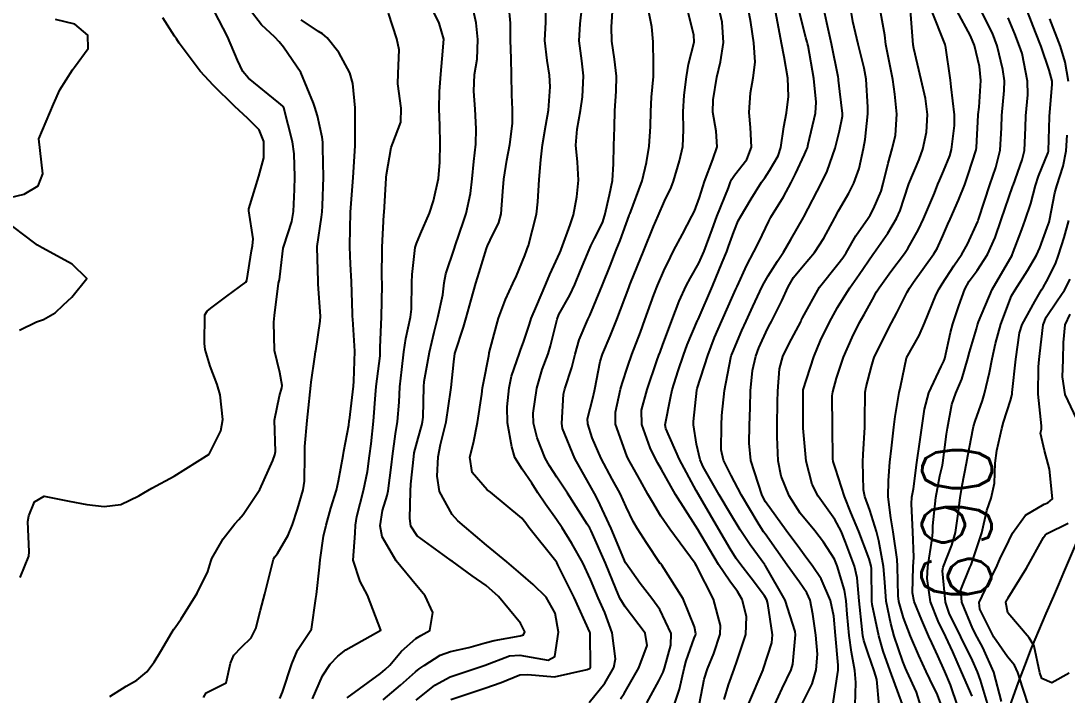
# Model space of a CAD drawing. Header units: metres. Extents: x 292545 to 299085, y 7450245 to 7463078.
# Drawn here: x 296047.2 to 296107.3, y 7458339.2 to 7458377.9 of the extents above; entities that cross this region are included whole.
import ezdxf
from ezdxf.enums import TextEntityAlignment as Align

# ---------------------------------------------------------------- set-up
doc = ezdxf.new("R2010")
doc.units = ezdxf.units.M
for name, color, linetype in [('Cotas', 45, 'Continuous'), ('Curvas de Nivel 1m', 11, 'Continuous'), ('Curvas de Nivel 5m', 15, 'Continuous'), ('Vias Primárias', 230, 'Continuous')]:
    doc.layers.add(name, color=color, linetype=linetype)
doc.styles.add('Style-STANDARD', font='STANDARD.shx')

msp = doc.modelspace()

# ---------------------------------------------------------------- linework, layer by layer
at = {"layer": 'Curvas de Nivel 1m', "flags": 128}
for points, elevation in [([(296068.024, 7458338.908), (296069.005, 7458339.755), (296069.869, 7458340.518), (296070.08, 7458340.679), (296070.377, 7458340.885), (296071.293, 7458341.462), (296071.881, 7458341.676), (296072.944, 7458341.915), (296073.886, 7458342.172), (296074.402, 7458342.321), (296075.891, 7458342.591), (296076.076, 7458342.633), (296076.152, 7458342.817), (296075.9, 7458343.306), (296074.65, 7458344.833), (296073.929, 7458345.477), (296073.122, 7458346.039), (296071.98, 7458346.869), (296071.943, 7458346.895), (296071.87, 7458346.945), (296069.964, 7458348.323), (296069.599, 7458348.894), (296069.552, 7458349.319), (296069.58, 7458350.894), (296069.599, 7458351.292), (296069.771, 7458352.892), (296069.808, 7458353.1), (296070.029, 7458353.95), (296070.24, 7458354.688), (296070.286, 7458354.888), (296070.318, 7458355.158), (296070.346, 7458356.886), (296070.372, 7458357.191), (296070.675, 7458358.881), (296070.949, 7458360.029), (296071.167, 7458360.874), (296071.443, 7458362.187), (296071.528, 7458362.869), (296071.62, 7458363.389), (296072.118, 7458364.861), (296072.164, 7458365.001), (296072.633, 7458366.401), (296072.778, 7458366.854), (296073.033, 7458368.013), (296073.123, 7458368.851), (296073.219, 7458369.849), (296073.34, 7458370.849), (296073.359, 7458371.732), (296073.296, 7458372.85), (296073.234, 7458373.879), (296073.274, 7458374.85), (296073.413, 7458375.722), (296073.452, 7458376.849), (296073.353, 7458377.809), (296073.137, 7458378.852)], 671), ([(296069.913, 7458338.889), (296070.994, 7458339.746), (296071.866, 7458340.218), (296073.703, 7458340.843), (296073.874, 7458340.902), (296075.27, 7458341.435), (296075.879, 7458341.467), (296077.494, 7458341.187), (296077.879, 7458341.393), (296078.091, 7458342.797), (296077.909, 7458343.885), (296077.375, 7458344.798), (296076.646, 7458345.525), (296075.936, 7458346.136), (296075.126, 7458346.828), (296073.957, 7458347.796), (296072.696, 7458348.859), (296072.31, 7458349.198), (296071.98, 7458349.559), (296071.25, 7458350.877), (296071.114, 7458351.767), (296071.177, 7458352.878), (296071.315, 7458353.586), (296071.637, 7458354.874), (296071.913, 7458356.714), (296071.928, 7458356.862), (296072.078, 7458358.327), (296072.134, 7458358.808), (296072.146, 7458358.859), (296072.631, 7458360.329), (296072.786, 7458360.853), (296073.082, 7458361.892), (296073.345, 7458362.848), (296073.527, 7458363.461), (296073.962, 7458364.842), (296074.016, 7458364.99), (296074.168, 7458365.317), (296074.665, 7458366.348), (296074.794, 7458366.834), (296074.9, 7458368.129), (296074.959, 7458368.832), (296075.127, 7458369.923), (296075.289, 7458370.829), (296075.447, 7458372.03), (296075.458, 7458372.828), (296075.403, 7458373.687), (296075.382, 7458374.829), (296075.366, 7458375.75), (296075.325, 7458376.83), (296075.337, 7458377.805), (296075.229, 7458378.831)], 672), ([(296071.897, 7458338.913), (296073.86, 7458339.569), (296074.792, 7458339.903), (296075.868, 7458340.348), (296076.328, 7458340.356), (296077.867, 7458340.229), (296079.745, 7458340.646), (296079.872, 7458340.696), (296079.915, 7458340.727), (296079.929, 7458340.769), (296079.905, 7458342.757), (296079.893, 7458342.796), (296078.994, 7458344.779), (296078.061, 7458346.67), (296078, 7458346.789), (296077.944, 7458346.875), (296076.393, 7458348.814), (296076.216, 7458349.057), (296075.978, 7458349.347), (296074.177, 7458350.838), (296073.994, 7458350.983), (296073.122, 7458351.971), (296072.999, 7458352.855), (296073.2, 7458353.678), (296073.447, 7458354.849), (296073.679, 7458356.466), (296073.733, 7458356.843), (296073.778, 7458357.131), (296074.081, 7458358.671), (296074.108, 7458358.814), (296074.114, 7458358.84), (296074.524, 7458360.419), (296074.644, 7458360.835), (296075.04, 7458361.914), (296075.47, 7458362.827), (296075.688, 7458363.277), (296076.157, 7458364.442), (296076.26, 7458364.72), (296076.295, 7458364.818), (296076.373, 7458365.025), (296076.82, 7458366.81), (296076.905, 7458367.524), (296076.988, 7458368.808), (296077.086, 7458369.941), (296077.169, 7458370.806), (296077.366, 7458371.925), (296077.521, 7458372.801), (296077.608, 7458374.142), (296077.576, 7458374.8), (296077.44, 7458375.648), (296077.307, 7458376.805), (296077.368, 7458377.859), (296077.368, 7458378.804)], 673), ([(296079.853, 7458338.759), (296080.758, 7458339.867), (296081.274, 7458340.756), (296081.368, 7458341.265), (296081.169, 7458342.757), (296080.755, 7458343.917), (296080.366, 7458344.766), (296079.933, 7458345.828), (296079.496, 7458346.774), (296078.858, 7458347.882), (296078.303, 7458348.787), (296077.978, 7458349.262), (296077.337, 7458350.151), (296076.905, 7458350.806), (296076.552, 7458351.365), (296076.006, 7458352.156), (296075.589, 7458352.824), (296075.406, 7458353.442), (296075.161, 7458354.829), (296075.138, 7458355.744), (296075.256, 7458356.828), (296075.395, 7458357.502), (296075.845, 7458358.822), (296075.908, 7458358.999), (296076.093, 7458359.515), (296076.42, 7458360.504), (296076.531, 7458360.814), (296076.835, 7458361.524), (296077.364, 7458362.802), (296077.586, 7458363.354), (296078.16, 7458364.594), (296078.219, 7458364.732), (296078.243, 7458364.789), (296078.761, 7458366.2), (296078.953, 7458366.782), (296079.15, 7458367.824), (296079.234, 7458368.78), (296079.184, 7458369.815), (296079.093, 7458370.781), (296079.16, 7458371.699), (296079.358, 7458372.779), (296079.472, 7458373.567), (296079.534, 7458374.777), (296079.427, 7458375.637), (296079.278, 7458376.78), (296079.34, 7458377.753), (296079.448, 7458378.779)], 674), ([(296083.163, 7458338.73), (296083.866, 7458339.99), (296084.104, 7458340.484), (296084.183, 7458340.717), (296084.552, 7458342.048), (296084.562, 7458342.713), (296083.914, 7458344.099), (296083.454, 7458344.727), (296082.789, 7458345.595), (296081.962, 7458346.75), (296081.943, 7458346.782), (296081.116, 7458348.759), (296080.349, 7458350.407), (296080.168, 7458350.768), (296079.996, 7458351.073), (296079.034, 7458352.78), (296078.325, 7458354.501), (296078.28, 7458354.788), (296078.376, 7458356.47), (296078.448, 7458356.786), (296078.856, 7458358.001), (296079.052, 7458358.78), (296079.278, 7458359.596), (296079.781, 7458360.773), (296079.886, 7458361.001), (296080.121, 7458361.541), (296080.614, 7458362.765), (296081.054, 7458363.857), (296081.411, 7458364.758), (296081.626, 7458365.298), (296082.156, 7458366.75), (296082.16, 7458366.773), (296082.184, 7458366.823), (296082.893, 7458368.74), (296083.154, 7458369.796), (296083.303, 7458370.729), (296083.383, 7458371.867), (296083.389, 7458372.729), (296083.442, 7458373.547), (296083.552, 7458374.727), (296083.557, 7458375.454), (296083.533, 7458376.728), (296083.453, 7458377.587), (296083.218, 7458378.731)], 676), ([(296084.77, 7458338.711), (296085.046, 7458339.524), (296085.32, 7458340.706), (296085.431, 7458341.15), (296085.89, 7458342.445), (296085.965, 7458342.627), (296085.976, 7458342.699), (296085.899, 7458343.098), (296085.251, 7458344.707), (296084.022, 7458346.639), (296083.964, 7458346.72), (296083.943, 7458346.748), (296083.142, 7458347.919), (296082.625, 7458348.74), (296082.39, 7458349.157), (296081.985, 7458350.005), (296081.628, 7458350.754), (296081.171, 7458351.589), (296080.546, 7458352.765), (296080.031, 7458353.958), (296079.777, 7458354.773), (296079.767, 7458355.052), (296080.058, 7458356.239), (296080.16, 7458356.671), (296080.181, 7458356.769), (296080.495, 7458358.349), (296080.626, 7458358.765), (296081.06, 7458359.798), (296081.447, 7458360.757), (296082.131, 7458362.576), (296082.198, 7458362.749), (296082.236, 7458362.851), (296082.991, 7458364.738), (296083.555, 7458366.107), (296083.817, 7458366.725), (296084.191, 7458367.565), (296084.565, 7458368.35), (296084.704, 7458368.715), (296085.052, 7458369.88), (296085.235, 7458370.71), (296085.28, 7458371.672), (296085.246, 7458372.71), (296085.314, 7458373.658), (296085.438, 7458374.708), (296085.56, 7458375.431), (296085.887, 7458376.704), (296085.877, 7458377.135), (296085.468, 7458378.709)], 677), ([(296086.195, 7458338.697), (296086.466, 7458340.095), (296086.645, 7458340.692), (296087.01, 7458341.561), (296087.374, 7458342.685), (296087.403, 7458343.183), (296087.006, 7458344.689), (296086.03, 7458346.611), (296085.97, 7458346.7), (296085.943, 7458346.742), (296084.482, 7458348.715), (296083.974, 7458349.465), (296083.503, 7458350.242), (296083.229, 7458350.731), (296082.789, 7458351.526), (296082.097, 7458352.749), (296082.015, 7458352.92), (296081.376, 7458354.757), (296081.367, 7458355.44), (296081.655, 7458356.754), (296081.742, 7458357.078), (296082.076, 7458358.086), (296082.31, 7458358.747), (296082.797, 7458360.045), (296083.059, 7458360.736), (296083.576, 7458362.177), (296083.783, 7458362.725), (296084.141, 7458363.57), (296084.518, 7458364.348), (296084.709, 7458364.714), (296085.208, 7458365.669), (296085.756, 7458366.704), (296085.897, 7458366.992), (296086.194, 7458367.77), (296086.48, 7458368.696), (296086.951, 7458369.96), (296087.214, 7458370.685), (296087.153, 7458371.597), (296086.961, 7458372.689), (296086.97, 7458373.399), (296087.18, 7458374.686), (296087.393, 7458375.577), (296087.567, 7458376.681), (296087.496, 7458377.863), (296087.312, 7458378.685)], 678), ([(296087.609, 7458338.929), (296087.864, 7458339.758), (296088.179, 7458340.675), (296088.366, 7458341.161), (296088.85, 7458342.666), (296088.889, 7458343.685), (296088.64, 7458344.669), (296088.383, 7458345.129), (296087.933, 7458345.723), (296087.283, 7458346.687), (296086.28, 7458348.377), (296086.095, 7458348.699), (296085.966, 7458348.906), (296084.816, 7458350.712), (296084.007, 7458352.142), (296083.802, 7458352.514), (296083.688, 7458352.725), (296083.365, 7458353.388), (296082.875, 7458354.738), (296082.87, 7458355.557), (296083.18, 7458356.733), (296083.749, 7458358.394), (296083.866, 7458358.723), (296083.926, 7458358.882), (296084.092, 7458359.318), (296084.475, 7458360.348), (296084.605, 7458360.715), (296085.024, 7458361.811), (296085.435, 7458362.707), (296085.684, 7458363.158), (296086.146, 7458363.994), (296086.466, 7458364.695), (296086.921, 7458365.939), (296087.199, 7458366.685), (296087.859, 7458368.334), (296087.977, 7458368.673), (296088.048, 7458368.83), (296088.209, 7458369.051), (296088.917, 7458369.969), (296089.173, 7458370.661), (296089.115, 7458371.791), (296089.049, 7458372.662), (296089.123, 7458373.802), (296089.274, 7458374.66), (296089.39, 7458375.555), (296089.309, 7458376.66), (296089.139, 7458377.838), (296088.994, 7458378.663)], 679), ([(296090.522, 7458338.643), (296090.945, 7458339.557), (296091.451, 7458340.634), (296091.548, 7458340.961), (296091.714, 7458342.632), (296091.699, 7458342.829), (296091.115, 7458344.638), (296089.982, 7458346.61), (296089.956, 7458346.65), (296089.943, 7458346.665), (296089.104, 7458347.812), (296088.532, 7458348.671), (296087.977, 7458349.588), (296087.332, 7458350.687), (296086.406, 7458352.299), (296086.235, 7458352.698), (296086.027, 7458353.606), (296085.851, 7458354.702), (296085.847, 7458354.9), (296086.037, 7458356.7), (296086.041, 7458356.722), (296086.064, 7458356.793), (296086.673, 7458358.691), (296087.063, 7458359.721), (296087.472, 7458360.68), (296088.128, 7458362.154), (296088.289, 7458362.511), (296088.36, 7458362.668), (296088.914, 7458363.894), (296089.323, 7458364.658), (296089.611, 7458365.206), (296090.18, 7458366.422), (296090.255, 7458366.576), (296090.296, 7458366.649), (296091.017, 7458367.82), (296091.467, 7458368.637), (296091.714, 7458369.131), (296092.227, 7458370.247), (296092.347, 7458370.513), (296092.391, 7458370.628), (296092.446, 7458370.838), (296092.857, 7458372.621), (296092.892, 7458373.253), (296092.759, 7458374.623), (296092.428, 7458376.502), (296092.4, 7458376.629), (296092.382, 7458376.707), (296092.306, 7458376.969), (296091.873, 7458378.635)], 681), ([(296052.311, 7458339.095), (296053.25, 7458339.695), (296053.862, 7458340.037), (296054.434, 7458340.508), (296054.856, 7458341.07), (296055.247, 7458341.702), (296055.899, 7458342.816), (296055.994, 7458342.966), (296056.058, 7458343.058), (296056.405, 7458343.55), (296057.333, 7458345.039), (296057.935, 7458346.285), (296058.114, 7458346.855), (296058.178, 7458347.028), (296058.818, 7458348.164), (296059.489, 7458349.015), (296059.722, 7458349.266), (296059.978, 7458349.556), (296060.923, 7458350.996), (296061.682, 7458352.657), (296061.802, 7458352.983), (296061.824, 7458353.175), (296061.778, 7458354.984), (296062.057, 7458356.379), (296062.203, 7458356.837), (296062.211, 7458356.979), (296062.074, 7458357.715), (296061.771, 7458358.985), (296061.735, 7458360.611), (296061.771, 7458360.985), (296061.998, 7458362.849), (296062.048, 7458362.981), (296062.069, 7458363.046), (296062.144, 7458363.717), (296062.277, 7458364.863), (296062.302, 7458364.979), (296062.763, 7458366.388), (296062.866, 7458366.973), (296062.926, 7458368.242), (296062.936, 7458368.973), (296062.908, 7458370.288), (296062.813, 7458370.974), (296062.305, 7458372.927), (296062.285, 7458372.98), (296062.254, 7458373.026), (296062.026, 7458373.214), (296060.277, 7458374.643), (296059.964, 7458375.013), (296059.645, 7458375.661), (296059.072, 7458377.022), (296058.317, 7458378.467)], 666), ([(296057.697, 7458339.032), (296057.856, 7458339.308), (296059.006, 7458339.874), (296059.254, 7458341.016), (296059.431, 7458341.463), (296059.887, 7458341.933), (296060.426, 7458342.471), (296060.708, 7458342.998), (296060.969, 7458344.05), (296061.218, 7458344.991), (296061.634, 7458346.679), (296061.711, 7458346.983), (296061.8, 7458347.127), (296061.948, 7458347.317), (296062.567, 7458348.371), (296062.813, 7458348.972), (296063.096, 7458349.854), (296063.416, 7458350.966), (296063.493, 7458351.47), (296063.521, 7458352.965), (296063.521, 7458353.465), (296063.645, 7458354.964), (296063.695, 7458355.315), (296063.855, 7458356.962), (296063.875, 7458357.153), (296064.088, 7458358.621), (296064.138, 7458358.914), (296064.149, 7458358.959), (296064.407, 7458360.659), (296064.412, 7458360.957), (296064.292, 7458362.797), (296064.287, 7458362.958), (296064.224, 7458364.898), (296064.226, 7458364.959), (296064.483, 7458366.654), (296064.511, 7458366.957), (296064.531, 7458367.299), (296064.585, 7458368.954), (296064.551, 7458370.633), (296064.544, 7458370.955), (296064.52, 7458371.24), (296064.248, 7458372.475), (296064.101, 7458372.962), (296064.022, 7458373.197), (296063.291, 7458374.97), (296062.297, 7458376.409), (296062.046, 7458376.729), (296061.791, 7458376.988), (296061.02, 7458377.709), (296060.319, 7458378.621)], 667), ([(296063.963, 7458338.959), (296064.537, 7458340.283), (296064.972, 7458340.949), (296065.408, 7458341.416), (296065.881, 7458341.773), (296067.893, 7458342.91), (296067.114, 7458344.922), (296066.704, 7458345.702), (296066.298, 7458346.935), (296066.412, 7458348.488), (296066.428, 7458348.933), (296066.496, 7458349.45), (296066.896, 7458350.926), (296067.116, 7458352.036), (296067.239, 7458352.922), (296067.325, 7458353.619), (296067.457, 7458354.919), (296067.574, 7458356.433), (296067.621, 7458356.917), (296067.839, 7458358.672), (296067.849, 7458358.914), (296067.852, 7458359.148), (296067.928, 7458360.913), (296067.958, 7458362.74), (296067.955, 7458362.913), (296067.949, 7458363.1), (296067.963, 7458364.913), (296068.059, 7458366.789), (296068.068, 7458366.912), (296068.182, 7458368.889), (296068.184, 7458368.91), (296068.185, 7458368.929), (296068.206, 7458369.101), (296068.481, 7458370.656), (296068.566, 7458370.907), (296069.041, 7458372.106), (296069.057, 7458372.902), (296068.864, 7458374.307), (296068.882, 7458374.904), (296068.941, 7458376.256), (296068.795, 7458376.905), (296068.317, 7458378.366)], 669), ([(296092.079, 7458338.628), (296092.67, 7458339.817), (296092.905, 7458340.62), (296092.974, 7458341.527), (296092.887, 7458342.62), (296092.71, 7458343.823), (296092.547, 7458344.624), (296092.359, 7458345.055), (296091.933, 7458345.662), (296091.227, 7458346.637), (296089.961, 7458348.449), (296089.878, 7458348.567), (296089.821, 7458348.652), (296089.565, 7458349.06), (296088.604, 7458350.671), (296088.394, 7458351.072), (296088.004, 7458351.795), (296087.572, 7458352.684), (296087.443, 7458353.265), (296087.458, 7458354.686), (296087.485, 7458355.25), (296087.624, 7458356.684), (296087.988, 7458358.577), (296088.015, 7458358.671), (296088.034, 7458358.72), (296088.086, 7458358.845), (296088.635, 7458360.135), (296088.868, 7458360.662), (296089.267, 7458361.513), (296089.793, 7458362.653), (296089.91, 7458362.877), (296090.139, 7458363.271), (296090.679, 7458364.114), (296091.024, 7458364.641), (296091.444, 7458365.357), (296092.166, 7458366.63), (296092.183, 7458366.663), (296093.205, 7458368.615), (296093.526, 7458369.297), (296093.992, 7458370.604), (296094.243, 7458371.609), (296094.407, 7458372.443), (296094.413, 7458372.598), (296094.266, 7458373.87), (296094.186, 7458374.516), (296094.174, 7458374.601), (296094.156, 7458374.72), (296093.786, 7458376.608), (296093.518, 7458377.815), (296093.329, 7458378.615)], 682), ([(296093.862, 7458338.601), (296094.158, 7458340.606), (296094.157, 7458340.887), (296094.005, 7458342.608), (296093.909, 7458343.71), (296093.73, 7458344.612), (296093.181, 7458345.857), (296092.673, 7458346.619), (296092.357, 7458347.033), (296091.952, 7458347.574), (296091.179, 7458348.638), (296089.987, 7458350.278), (296089.793, 7458350.653), (296089.345, 7458351.999), (296089.144, 7458352.663), (296089.043, 7458353.649), (296089.072, 7458354.665), (296089.097, 7458355.708), (296089.132, 7458356.664), (296089.246, 7458357.834), (296089.422, 7458358.657), (296089.603, 7458359.143), (296090.106, 7458360.219), (296090.253, 7458360.506), (296090.333, 7458360.648), (296090.932, 7458361.835), (296091.288, 7458362.638), (296091.598, 7458363.176), (296092.145, 7458363.846), (296092.794, 7458364.62), (296093.335, 7458365.443), (296093.967, 7458366.603), (296094.187, 7458367.003), (296094.766, 7458368.026), (296095.052, 7458368.592), (296095.362, 7458369.442), (296095.622, 7458370.586), (296095.71, 7458371.114), (296095.859, 7458372.584), (296095.866, 7458372.974), (296095.762, 7458374.585), (296095.659, 7458375.21), (296095.312, 7458376.59), (296095.011, 7458377.898), (296094.883, 7458378.594)], 683), ([(296095.132, 7458338.591), (296095.182, 7458339.906), (296095.126, 7458340.591), (296094.931, 7458341.642), (296094.792, 7458342.597), (296094.682, 7458343.828), (296094.612, 7458344.6), (296094.524, 7458345.197), (296094.113, 7458346.598), (296093.947, 7458346.983), (296093.319, 7458347.972), (296092.814, 7458348.617), (296091.978, 7458349.636), (296091.337, 7458350.637), (296090.889, 7458351.756), (296090.717, 7458352.643), (296090.656, 7458354.021), (296090.662, 7458354.644), (296090.671, 7458356.03), (296090.687, 7458356.644), (296090.798, 7458357.921), (296090.985, 7458358.641), (296091.342, 7458359.39), (296092.014, 7458360.631), (296092.044, 7458360.7), (296092.115, 7458360.867), (296093.093, 7458362.616), (296094.146, 7458363.946), (296094.437, 7458364.311), (296094.615, 7458364.595), (296095.176, 7458365.582), (296095.89, 7458366.583), (296096.009, 7458366.757), (296096.188, 7458367.12), (296096.629, 7458368.145), (296096.756, 7458368.574), (296097.036, 7458369.756), (296097.262, 7458370.57), (296097.447, 7458371.362), (296097.531, 7458372.567), (296097.425, 7458373.723), (296097.295, 7458374.565), (296097.055, 7458375.805), (296096.906, 7458376.571), (296096.834, 7458377.098), (296096.579, 7458378.576)], 684), ([(296097.854, 7458338.634), (296097.158, 7458340.567), (296096.756, 7458341.7), (296096.496, 7458342.574), (296096.108, 7458344.39), (296096.09, 7458344.578), (296096.073, 7458346.447), (296096.06, 7458346.579), (296095.947, 7458347.003), (296095.352, 7458348.586), (296094.89, 7458349.68), (296094.531, 7458350.595), (296094.009, 7458352.205), (296093.903, 7458352.493), (296093.875, 7458352.602), (296093.859, 7458352.758), (296093.833, 7458354.603), (296093.825, 7458356.368), (296093.853, 7458356.603), (296094.071, 7458357.383), (296094.369, 7458358.308), (296094.472, 7458358.596), (296094.96, 7458359.732), (296095.391, 7458360.587), (296095.65, 7458361.052), (296096.126, 7458361.906), (296096.363, 7458362.345), (296096.51, 7458362.576), (296097.19, 7458363.522), (296097.977, 7458364.562), (296098.048, 7458364.668), (296098.157, 7458364.842), (296098.779, 7458365.946), (296099.067, 7458366.547), (296099.688, 7458368.028), (296099.892, 7458368.535), (296099.982, 7458368.757), (296100.214, 7458369.283), (296100.574, 7458370.18), (296100.667, 7458370.526), (296100.849, 7458371.922), (296100.847, 7458372.524), (296100.661, 7458374.134), (296100.615, 7458374.527), (296100.326, 7458376.506), (296100.318, 7458376.53), (296100.303, 7458376.577), (296099.517, 7458378.538)], 686), ([(296098.902, 7458338.544), (296098.659, 7458339.346), (296098.112, 7458340.556), (296098.039, 7458340.722), (296097.878, 7458341.106), (296097.382, 7458342.565), (296097.179, 7458343.292), (296096.924, 7458344.57), (296096.844, 7458345.661), (296096.771, 7458346.572), (296096.492, 7458348.04), (296096.362, 7458348.576), (296095.981, 7458349.806), (296095.701, 7458350.583), (296095.61, 7458350.971), (296095.575, 7458352.584), (296095.591, 7458353.013), (296095.69, 7458354.584), (296095.699, 7458354.931), (296095.716, 7458356.583), (296095.764, 7458356.885), (296096.078, 7458358.056), (296096.189, 7458358.472), (296096.229, 7458358.579), (296096.843, 7458359.831), (296097.227, 7458360.569), (296097.534, 7458361.15), (296098.131, 7458362.344), (296098.253, 7458362.558), (296098.486, 7458362.904), (296099.666, 7458364.537), (296099.845, 7458364.847), (296100.168, 7458365.567), (296100.463, 7458366.242), (296100.595, 7458366.526), (296101.083, 7458367.632), (296101.432, 7458368.518), (296101.635, 7458369.092), (296102.084, 7458370.511), (296102.105, 7458370.641), (296102.207, 7458372.51), (296102.211, 7458372.553), (296102.258, 7458372.969), (296102.352, 7458374.509), (296102.285, 7458375.311), (296101.99, 7458376.513), (296101.762, 7458377.061), (296100.976, 7458378.523)], 687), ([(296100.116, 7458338.527), (296099.859, 7458339.185), (296099.431, 7458340.099), (296099.22, 7458340.54), (296098.795, 7458341.459), (296098.309, 7458342.554), (296097.909, 7458343.615), (296097.646, 7458344.563), (296097.615, 7458344.875), (296097.575, 7458346.564), (296097.545, 7458346.966), (296097.323, 7458348.566), (296097.188, 7458349.355), (296097.043, 7458350.569), (296097.06, 7458351.512), (296097.138, 7458352.569), (296097.227, 7458353.366), (296097.361, 7458354.567), (296097.433, 7458355.182), (296097.671, 7458356.564), (296097.742, 7458356.887), (296098.083, 7458358.56), (296098.806, 7458359.846), (296099.114, 7458360.545), (296099.79, 7458362.196), (296099.962, 7458362.533), (296100.136, 7458362.816), (296100.816, 7458363.853), (296101.265, 7458364.519), (296101.583, 7458365.094), (296102.181, 7458366.405), (296102.212, 7458366.48), (296102.222, 7458366.509), (296102.242, 7458366.567), (296102.875, 7458368.5), (296103.225, 7458369.507), (296103.461, 7458370.491), (296103.543, 7458371.787), (296103.572, 7458372.49), (296103.696, 7458373.918), (296103.715, 7458374.488), (296103.632, 7458375.14), (296103.305, 7458376.495), (296103.029, 7458377.218), (296102.381, 7458378.509)], 688), ([(296101.043, 7458338.518), (296100.615, 7458339.769), (296100.282, 7458340.526), (296099.882, 7458341.433), (296099.537, 7458342.183), (296099.38, 7458342.538), (296098.967, 7458343.484), (296098.529, 7458344.551), (296098.435, 7458345.059), (296098.476, 7458346.552), (296098.502, 7458347.106), (296098.46, 7458348.553), (296098.382, 7458350.16), (296098.403, 7458350.554), (296098.482, 7458351.037), (296098.684, 7458352.55), (296098.844, 7458353.734), (296098.962, 7458354.546), (296099.121, 7458355.611), (296099.374, 7458356.54), (296100.078, 7458358.071), (296100.232, 7458358.378), (296100.281, 7458358.528), (296100.614, 7458360.017), (296100.753, 7458360.524), (296101.091, 7458361.553), (296101.44, 7458362.517), (296101.69, 7458362.962), (296102.144, 7458363.574), (296102.738, 7458364.501), (296103.179, 7458365.483), (296103.531, 7458366.49), (296104.203, 7458368.44), (296104.212, 7458368.471), (296104.742, 7458369.951), (296104.865, 7458370.474), (296104.925, 7458371.791), (296104.946, 7458372.473), (296105.053, 7458373.684), (296105.04, 7458374.472), (296104.724, 7458376.048), (296104.583, 7458376.477), (296104.31, 7458377.189), (296103.934, 7458378.1)], 689), ([(296107.397, 7458374.449), (296107.195, 7458375.546), (296106.927, 7458376.454), (296106.319, 7458378.045)], 691), ([(296046.19, 7458367.672), (296047.383, 7458367.97), (296048.196, 7458368.444), (296048.454, 7458369.146), (296048.233, 7458371.15), (296049.073, 7458373.138), (296049.436, 7458373.962), (296050.16, 7458375.122), (296050.284, 7458375.262), (296051.064, 7458376.343), (296051.047, 7458377.113), (296050.309, 7458377.744), (296049.185, 7458378.011)], 664), ([(296062.088, 7458338.986), (296062.225, 7458339.353), (296062.773, 7458340.971), (296063.098, 7458341.755), (296063.903, 7458342.96), (296064.154, 7458344.723), (296064.189, 7458344.957), (296064.367, 7458346.527), (296064.396, 7458346.955), (296064.599, 7458348.318), (296064.743, 7458348.952), (296065.013, 7458349.919), (296065.327, 7458350.947), (296065.448, 7458351.496), (296065.713, 7458352.943), (296065.761, 7458353.198), (296066.039, 7458354.694), (296066.069, 7458354.913), (296066.072, 7458354.94), (296066.075, 7458354.971), (296066.31, 7458356.936), (296066.341, 7458357.211), (296066.386, 7458358.935), (296066.268, 7458360.78), (296066.262, 7458360.938), (296066.262, 7458361.086), (296066.197, 7458362.939), (296066.148, 7458363.94), (296066.097, 7458364.941), (296066.097, 7458365.008), (296066.142, 7458366.94), (296066.19, 7458367.689), (296066.297, 7458368.929), (296066.412, 7458370.747), (296066.418, 7458370.928), (296066.407, 7458372.773), (296066.403, 7458372.929), (296066.274, 7458374.327), (296066.112, 7458374.933), (296065.464, 7458376.112), (296064.806, 7458376.952), (296064.535, 7458377.187), (296064.306, 7458377.317), (296063.304, 7458377.979)], 668), ([(296102.8, 7458338.5), (296102.335, 7458340.037), (296102.168, 7458340.507), (296101.879, 7458341.164), (296101.218, 7458342.517), (296100.547, 7458343.891), (296100.331, 7458344.526), (296100.159, 7458346.31), (296100.194, 7458346.527), (296100.691, 7458347.787), (296100.895, 7458348.521), (296101.032, 7458349.465), (296101.17, 7458350.518), (296101.295, 7458351.222), (296101.536, 7458352.515), (296101.607, 7458352.926), (296101.914, 7458354.511), (296101.937, 7458354.608), (296102.039, 7458354.913), (296102.449, 7458356.114), (296102.567, 7458356.505), (296102.858, 7458357.719), (296103.016, 7458358.501), (296103.203, 7458359.393), (296103.506, 7458360.496), (296104.129, 7458362.126), (296104.324, 7458362.478), (296105.043, 7458363.572), (296105.564, 7458364.466), (296105.746, 7458364.877), (296106.177, 7458366.057), (296106.276, 7458366.364), (296106.299, 7458366.459), (296106.613, 7458368.041), (296106.728, 7458368.455), (296107.088, 7458369.577), (296107.259, 7458370.45), (296107.326, 7458371.359)], 691), ([(296047.118, 7458360.145), (296048.108, 7458360.621), (296048.497, 7458360.758), (296049.163, 7458361.139), (296049.645, 7458361.607), (296050.122, 7458362.049), (296050.991, 7458363.117), (296050.145, 7458363.952), (296048.422, 7458364.884), (296048.161, 7458365.041), (296047.996, 7458365.152), (296046.177, 7458366.532)], 664), ([(296103.537, 7458338.804), (296103.11, 7458340.498), (296102.473, 7458341.919), (296102.143, 7458342.507), (296101.9, 7458342.978), (296101.265, 7458344.517), (296101.212, 7458345.235), (296101.733, 7458346.512), (296101.797, 7458346.658), (296101.949, 7458347.119), (296102.31, 7458348.155), (296102.408, 7458348.506), (296102.702, 7458349.783), (296102.956, 7458350.5), (296103.15, 7458351.35), (296103.19, 7458352.498), (296103.277, 7458353.241), (296103.563, 7458354.495), (296103.665, 7458354.867), (296104.057, 7458356.103), (296104.147, 7458356.404), (296104.152, 7458356.489), (296104.152, 7458356.577), (296104.376, 7458358.486), (296104.587, 7458360.001), (296104.741, 7458360.481), (296105.465, 7458361.808), (296105.853, 7458362.463), (296105.958, 7458362.639), (296106.138, 7458362.943), (296106.647, 7458363.956), (296106.829, 7458364.453), (296107.137, 7458365.481), (296107.407, 7458366.448)], 692), ([(296105.132, 7458338.471), (296104.767, 7458339.569), (296104.481, 7458340.481), (296104.291, 7458340.897), (296103.882, 7458341.373), (296103.112, 7458342.498), (296102.307, 7458344.116), (296102.267, 7458344.507), (296102.807, 7458345.628), (296103.242, 7458346.497), (296103.459, 7458346.984), (296103.959, 7458348.05), (296104.174, 7458348.487), (296104.93, 7458349.524), (296105.988, 7458350.146), (296106.215, 7458350.232), (296106.472, 7458350.455), (296106.306, 7458352.161), (296106.236, 7458352.458), (296106.021, 7458353.235), (296105.793, 7458354.226), (296105.835, 7458354.463), (296105.84, 7458354.658), (296105.652, 7458356.466), (296105.664, 7458358.052), (296105.711, 7458358.466), (296105.743, 7458358.81), (296105.938, 7458360.463), (296106.117, 7458360.901), (296106.747, 7458361.834), (296107.169, 7458362.45), (296107.494, 7458363.091)], 693), ([(296108.037, 7458354.712), (296107.212, 7458356.449), (296107.06, 7458357.464), (296107.096, 7458358.45), (296107.099, 7458359.449), (296107.2, 7458360.449), (296107.488, 7458361.078)], 694), ([(296107.43, 7458340.444), (296106.443, 7458339.875), (296105.868, 7458340.133), (296105.739, 7458340.462), (296105.417, 7458341.996), (296105.132, 7458342.471), (296103.914, 7458343.908), (296103.798, 7458344.491), (296103.821, 7458344.594), (296103.926, 7458344.769), (296104.979, 7458346.474), (296105.961, 7458348.236), (296106.046, 7458348.375), (296106.171, 7458348.458), (296107.37, 7458349.048)], 694)]:
    msp.add_lwpolyline(points, dxfattribs=dict(at, elevation=elevation))
at = {"layer": 'Curvas de Nivel 5m', "flags": 128}
for points, elevation in [([(296065.941, 7458339.026), (296067.868, 7458340.42), (296068.141, 7458340.637), (296068.392, 7458340.905), (296069.073, 7458341.706), (296069.888, 7458342.437), (296070.183, 7458342.594), (296070.696, 7458342.882), (296070.875, 7458343.914), (296070.432, 7458344.885), (296069.929, 7458345.468), (296068.764, 7458346.902), (296067.963, 7458348.269), (296067.836, 7458348.912), (296067.982, 7458349.794), (296068.248, 7458350.649), (296068.297, 7458350.907), (296068.5, 7458352.413), (296068.561, 7458352.905), (296068.735, 7458354.2), (296068.84, 7458354.902), (296068.936, 7458356.019), (296068.979, 7458356.901), (296069.082, 7458357.89), (296069.207, 7458358.899), (296069.326, 7458359.667), (296069.589, 7458360.895), (296069.647, 7458361.366), (296069.665, 7458362.895), (296069.691, 7458363.343), (296069.863, 7458364.893), (296069.924, 7458365.134), (296070.171, 7458365.696), (296070.671, 7458366.883), (296070.901, 7458367.59), (296071.192, 7458368.875), (296071.277, 7458369.814), (296071.29, 7458370.874), (296071.283, 7458371.914), (296071.237, 7458372.875), (296071.264, 7458373.876), (296071.332, 7458374.874), (296071.408, 7458375.751), (296071.505, 7458376.872), (296071.24, 7458377.804), (296070.695, 7458378.884)], 670), ([(296081.647, 7458338.96), (296081.858, 7458339.267), (296082.707, 7458340.737), (296083.19, 7458342.035), (296083.075, 7458342.732), (296081.915, 7458344.243), (296081.618, 7458344.753), (296081.39, 7458345.294), (296080.788, 7458346.762), (296079.971, 7458348.621), (296079.891, 7458348.771), (296079.742, 7458349.006), (296078.601, 7458350.784), (296078.002, 7458351.702), (296077.571, 7458352.359), (296077.332, 7458352.8), (296076.875, 7458353.963), (296076.651, 7458354.811), (296076.627, 7458355.389), (296076.848, 7458356.808), (296077.16, 7458357.89), (296077.492, 7458358.799), (296077.628, 7458359.259), (296078.01, 7458360.792), (296078.115, 7458361.043), (296078.74, 7458362.171), (296079.021, 7458362.781), (296079.349, 7458363.574), (296079.846, 7458364.773), (296079.947, 7458364.99), (296080.169, 7458365.411), (296080.615, 7458366.329), (296080.754, 7458366.764), (296081.019, 7458367.938), (296081.187, 7458368.76), (296081.256, 7458369.721), (296081.276, 7458370.754), (296081.305, 7458371.815), (296081.332, 7458372.754), (296081.406, 7458373.895), (296081.422, 7458374.753), (296081.309, 7458375.733), (296081.162, 7458376.757), (296081.135, 7458377.582), (296081.216, 7458378.757)], 675), ([(296047.154, 7458345.935), (296047.649, 7458347.153), (296047.687, 7458347.412), (296047.609, 7458349.154), (296047.65, 7458349.48), (296047.984, 7458350.293), (296048.531, 7458350.601), (296049.985, 7458350.331), (296050.994, 7458350.125), (296051.982, 7458350.018), (296052.939, 7458350.134), (296053.988, 7458350.626), (296054.263, 7458350.804), (296054.726, 7458351.073), (296056, 7458351.757), (296058.013, 7458353.03), (296058.69, 7458354.366), (296058.805, 7458355.022), (296058.646, 7458356.435), (296058.475, 7458357.026), (296058.079, 7458358.081), (296057.794, 7458359.033), (296057.747, 7458359.383), (296057.775, 7458361.033), (296057.9, 7458361.247), (296058.117, 7458361.418), (296059.037, 7458362.107), (296060.132, 7458362.901), (296060.192, 7458363.009), (296060.449, 7458364.715), (296060.506, 7458365.005), (296060.554, 7458365.392), (296060.295, 7458367.008), (296060.304, 7458367.128), (296060.881, 7458369), (296061.16, 7458370.055), (296061.169, 7458370.996), (296060.897, 7458371.657), (296060.246, 7458372.318), (296059.469, 7458373.018), (296058.271, 7458374.219), (296057.505, 7458375.038), (296056.299, 7458376.648), (296056.141, 7458376.892), (296056.027, 7458377.054), (296055.351, 7458378.102)], 665), ([(296089.013, 7458338.663), (296089.843, 7458340.621), (296089.854, 7458340.65), (296089.873, 7458340.702), (296090.355, 7458342.179), (296090.386, 7458342.645), (296090.123, 7458344.444), (296090.058, 7458344.649), (296089.925, 7458344.872), (296089.163, 7458345.89), (296088.56, 7458346.671), (296088.301, 7458347.029), (296087.952, 7458347.575), (296087.296, 7458348.687), (296086.338, 7458350.346), (296086.135, 7458350.699), (296085.995, 7458350.939), (296085.043, 7458352.71), (296084.259, 7458354.499), (296084.224, 7458354.718), (296084.518, 7458356.256), (296084.632, 7458356.714), (296084.975, 7458357.81), (296085.27, 7458358.708), (296085.49, 7458359.308), (296086.084, 7458360.7), (296086.092, 7458360.721), (296086.114, 7458360.766), (296086.946, 7458362.688), (296087.498, 7458364.031), (296087.762, 7458364.676), (296087.869, 7458364.962), (296088.17, 7458365.811), (296088.421, 7458366.426), (296088.545, 7458366.666), (296089.153, 7458367.701), (296089.764, 7458368.654), (296089.943, 7458368.916), (296090.213, 7458369.323), (296090.708, 7458370.163), (296090.871, 7458370.644), (296091.045, 7458371.842), (296091.196, 7458372.641), (296091.313, 7458373.589), (296091.27, 7458374.64), (296091.063, 7458375.87), (296090.907, 7458376.644), (296090.583, 7458378.385)], 680), ([(296096.512, 7458338.573), (296096.38, 7458340.063), (296096.236, 7458340.576), (296095.883, 7458341.558), (296095.629, 7458342.322), (296095.583, 7458342.585), (296095.546, 7458342.937), (296095.377, 7458344.588), (296095.26, 7458345.914), (296095.109, 7458346.588), (296094.586, 7458347.965), (296094.329, 7458348.596), (296093.973, 7458349.265), (296093.017, 7458350.615), (296092.662, 7458351.282), (296092.32, 7458352.625), (296092.146, 7458354.524), (296092.143, 7458354.628), (296092.143, 7458354.728), (296092.146, 7458356.629), (296092.159, 7458356.724), (296092.756, 7458358.62), (296093.154, 7458359.557), (296093.661, 7458360.607), (296094.121, 7458361.449), (296094.56, 7458362.164), (296094.836, 7458362.593), (296095.368, 7458363.36), (296096.152, 7458364.506), (296096.182, 7458364.55), (296096.206, 7458364.579), (296097.018, 7458365.724), (296097.518, 7458366.567), (296097.717, 7458367.035), (296098.202, 7458368.504), (296098.221, 7458368.56), (296098.813, 7458369.962), (296099.018, 7458370.548), (296099.227, 7458371.529), (296099.299, 7458372.544), (296099.184, 7458373.468), (296098.931, 7458374.543), (296098.515, 7458376.333), (296098.478, 7458376.548), (296098.323, 7458378.55)], 685), ([(296101.852, 7458339.115), (296101.246, 7458340.516), (296100.741, 7458341.665), (296100.343, 7458342.525), (296099.906, 7458343.415), (296099.472, 7458344.537), (296099.268, 7458345.871), (296099.309, 7458346.54), (296099.571, 7458348.148), (296099.599, 7458348.535), (296099.594, 7458348.91), (296099.764, 7458350.533), (296100.005, 7458351.784), (296100.147, 7458352.393), (296100.174, 7458352.528), (296100.384, 7458354.18), (296100.435, 7458354.526), (296100.697, 7458355.88), (296100.92, 7458356.521), (296101.264, 7458357.325), (296101.611, 7458358.515), (296101.71, 7458358.893), (296102.109, 7458360.23), (296102.173, 7458360.449), (296102.191, 7458360.509), (296102.228, 7458360.622), (296103.003, 7458362.497), (296104.153, 7458364.456), (296104.161, 7458364.472), (296104.705, 7458365.944), (296104.901, 7458366.473), (296105.222, 7458367.44), (296105.499, 7458368.467), (296105.672, 7458369.002), (296106.222, 7458370.358), (296106.248, 7458370.435), (296106.254, 7458370.46), (296106.303, 7458372.409), (296106.307, 7458372.459), (296106.463, 7458374.266), (296106.453, 7458374.458), (296106.283, 7458375.103), (296105.82, 7458376.465), (296105.501, 7458377.278), (296105.048, 7458378.473)], 690)]:
    msp.add_lwpolyline(points, dxfattribs=dict(at, elevation=elevation))
at = {"layer": 'Vias Primárias', "elevation": 691.943}
msp.add_lwpolyline([(296092.058, 7458470.01, 0.102683), (296119.976, 7458408.083, -0.286616), (296127.274, 7458387.074, 0.029524), (296106.534, 7458344.863, 0.243181), (296109.886, 7458279.236, 0.136226), (296141.726, 7458251.143, 0.184308), (296194.944, 7458249.95, 0.0502), (296238.434, 7458278.791, 0.035232), (296258.116, 7458294.583, 0.255131)], format="xyb", dxfattribs=at)

# ---------------------------------------------------------------- texts
at = {"layer": 'Cotas', "style": 'Style-STANDARD'}
msp.add_text('690', height=4, rotation=89.52445, dxfattribs=at).set_placement((296100.971, 7458349.039, 690), align=Align.MIDDLE_CENTER)

doc.saveas('drawing.dxf')
